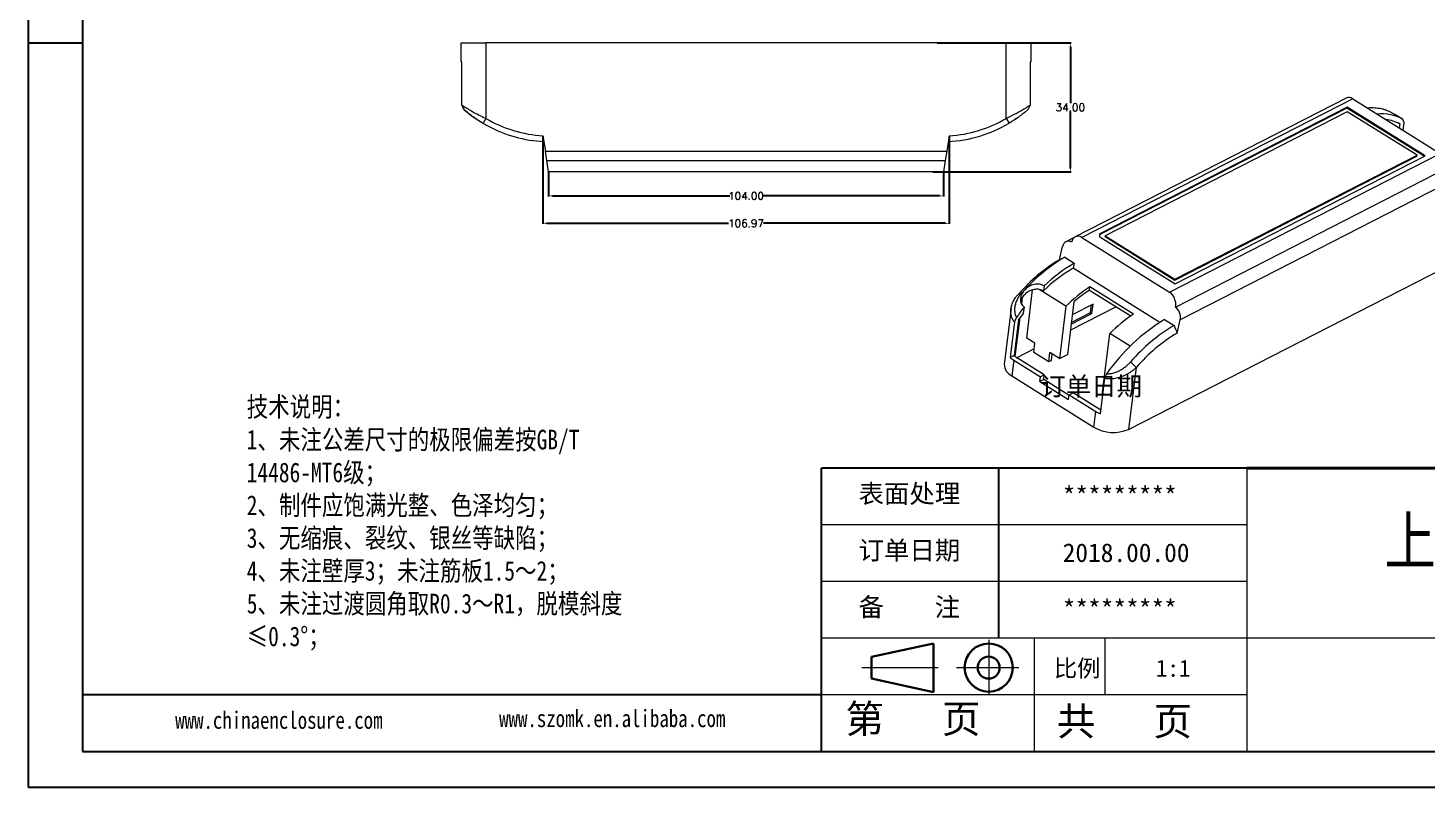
# Model space of a CAD drawing. Header units: inches. Extents: x 3440 to 5010, y 1126 to 1518.
# Drawn here: x 3848.1 to 4216.8, y 1125.7 to 1325.6 of the extents above; entities that cross this region are included whole.
import ezdxf

# ---------------------------------------------------------------- set-up
doc = ezdxf.new("R2010")
doc.units = ezdxf.units.IN
doc.header["$LTSCALE"] = 15
doc.linetypes.add('CENTER2', pattern=[28.575, 19.05, -3.175, 3.175, -3.175])
doc.layers.add('文字', color=81, linetype='Continuous')
for name, color, linetype, lineweight in [('粗实线', 7, 'Continuous', 30), ('细实线', 3, 'Continuous', 9), ('细点划线', 2, 'CENTER2', 9)]:
    doc.layers.add(name, color=color, linetype=linetype, lineweight=lineweight)
doc.styles.get("Standard").update_dxf_attribs({"font": 'txt', "bigfont": 'gbcbig.shx'})
doc.styles.add('宋体', font='', dxfattribs={"width": 0.8, "height": 3.5})
doc.styles.get('宋体').set_extended_font_data('SimSun')
doc.dimstyles.new('2.5', dxfattribs={"dimtxt": 2, "dimasz": 1, "dimexe": 0.18, "dimexo": 0.0625, "dimgap": 0.09, "dimtad": 0, "dimtih": 1, "dimtoh": 1, "dimzin": 0, "dimdsep": 46, "dimtxsty": 'Standard', "dimcen": 1, "dimadec": 0, "dimazin": 2, "dimtfac": 1, "dimtofl": 0, "dimtmove": 0, "dimatfit": 3, "dimfxl": 0, "dimtolj": 1, "dimtzin": 0, "dimarcsym": 0})

# ---------------------------------------------------------------- blocks, each defined once
blk = doc.blocks.new('*D407')
at = {"color": 0, "lineweight": -2, "transparency": 16777216}
for p, q in [((3985.18, 1287.63), (3985.18, 1281.21)), ((4089.18, 1287.63), (4089.18, 1281.21)), ((3986.18, 1281.39), (4032.93, 1281.39)), ((4088.18, 1281.39), (4041.44, 1281.39))]:
    blk.add_line(p, q, dxfattribs=at)
at = {"color": 0, "transparency": 16777216}
for points in [[(3986.18, 1281.56), (3986.18, 1281.23), (3985.18, 1281.39)], [(4088.18, 1281.56), (4088.18, 1281.23), (4089.18, 1281.39)]]:
    blk.add_solid(points, dxfattribs=at)
at = {"layer": 'Defpoints', "color": 0, "transparency": 16777216}
for p in [(3985.18, 1287.69), (4089.18, 1287.69), (4089.18, 1281.39)]:
    blk.add_point(p, dxfattribs=at)
at = {"color": 0, "transparency": 16777216, "insert": (4037.18, 1281.39), "char_height": 2, "attachment_point": 5}
blk.add_mtext('\\A1;104.00', dxfattribs=at)
blk = doc.blocks.new('*D408')
at = {"color": 0, "lineweight": -2, "transparency": 16777216}
for p, q in [((3983.7, 1297.15), (3983.7, 1273.98)), ((4090.67, 1297.15), (4090.67, 1273.98)), ((3984.7, 1274.16), (4032.59, 1274.16)), ((4089.67, 1274.16), (4041.77, 1274.16))]:
    blk.add_line(p, q, dxfattribs=at)
at = {"color": 0, "transparency": 16777216}
for points in [[(3984.7, 1274.33), (3984.7, 1273.99), (3983.7, 1274.16)], [(4089.67, 1274.33), (4089.67, 1273.99), (4090.67, 1274.16)]]:
    blk.add_solid(points, dxfattribs=at)
at = {"layer": 'Defpoints', "color": 0, "transparency": 16777216}
for p in [(3983.7, 1297.21), (4090.67, 1297.21), (4090.67, 1274.16)]:
    blk.add_point(p, dxfattribs=at)
at = {"color": 0, "transparency": 16777216, "insert": (4037.18, 1274.16), "char_height": 2, "attachment_point": 5}
blk.add_mtext('\\A1;106.97', dxfattribs=at)
blk = doc.blocks.new('*D409')
at = {"color": 0, "lineweight": -2, "transparency": 16777216}
for p, q in [((4087.55, 1321.69), (4122.78, 1321.69)), ((4122.6, 1320.69), (4122.6, 1305.78)), ((4122.6, 1288.69), (4122.6, 1303.6)), ((4086.42, 1287.69), (4122.78, 1287.69))]:
    blk.add_line(p, q, dxfattribs=at)
at = {"color": 0, "transparency": 16777216}
for points in [[(4122.43, 1320.69), (4122.76, 1320.69), (4122.6, 1321.69)], [(4122.43, 1288.69), (4122.76, 1288.69), (4122.6, 1287.69)]]:
    blk.add_solid(points, dxfattribs=at)
at = {"layer": 'Defpoints', "color": 0, "transparency": 16777216}
for p in [(4087.49, 1321.69), (4122.6, 1321.69), (4086.36, 1287.69)]:
    blk.add_point(p, dxfattribs=at)
at = {"color": 0, "transparency": 16777216, "insert": (4122.6, 1304.69), "char_height": 2, "attachment_point": 5}
blk.add_mtext('\\A1;34.00', dxfattribs=at)

msp = doc.modelspace()

# ---------------------------------------------------------------- linework, layer by layer
for p, q in [((3848.055, 1517.567), (3848.055, 1125.657)), ((3862.397, 1508.236), (3862.397, 1134.988)), ((3862.397, 1321.612), (3848.055, 1321.612)), ((3848.055, 1307.097), (3848.055, 1125.657)), ((4169.048, 1209.637), (4057.074, 1209.637)), ((4057.074, 1134.988), (4057.074, 1209.637)), ((4103.73, 1164.848), (4103.73, 1209.637)), ((4057.074, 1149.918), (3862.397, 1149.918)), ((3862.397, 1134.988), (4392.997, 1134.988)), ((3848.055, 1125.657), (4402.328, 1125.657)), ((3848.055, 1125.657), (4104.663, 1125.657))]:
    msp.add_line(p, q)
at = {"color": 7, "linetype": 'Continuous', "lineweight": 15}
for p, q in [((3962.183, 1316.693), (3962.183, 1321.693)), ((3962.183, 1321.693), (3968.683, 1321.693)), ((3968.683, 1321.693), (3968.683, 1301.806)), ((4105.683, 1321.693), (3968.683, 1321.693)), ((4105.683, 1301.806), (4105.683, 1321.693)), ((4105.683, 1321.693), (4112.183, 1321.693)), ((4112.183, 1321.693), (4112.183, 1316.693)), ((3962.358, 1316.693), (3962.183, 1316.693)), ((3962.358, 1305.303), (3962.358, 1316.693)), ((4112.183, 1316.693), (4112.007, 1316.693)), ((4112.007, 1316.693), (4112.007, 1305.304)), ((4195.411, 1307.218), (4123.894, 1270.583)), ((4196.981, 1306.96), (4125.666, 1270.429)), ((4196.981, 1306.96), (4220.047, 1292.582)), ((3968.683, 1301.806), (3967.919, 1300.515)), ((4105.683, 1301.806), (4106.446, 1300.515)), ((4112.007, 1305.304), (4111.429, 1304.083)), ((4195.5, 1304.769), (4130.356, 1271.399)), ((4195.469, 1304.523), (4130.366, 1271.173)), ((4195.552, 1303.568), (4131.78, 1270.901)), ((4195.469, 1304.523), (4195.5, 1304.769)), ((4215.809, 1291.843), (4195.469, 1304.523)), ((4216.043, 1291.963), (4195.5, 1304.769)), ((4213.933, 1292.11), (4195.552, 1303.568)), ((3969.183, 1299.803), (3969.183, 1299.803)), ((4106.412, 1300.498), (4106.477, 1300.535)), ((4209.313, 1299.273), (4209.434, 1300.258)), ((4210.492, 1300.737), (4210.219, 1301.536)), ((4210.241, 1298.695), (4210.492, 1300.737)), ((3983.696, 1297.208), (3984.323, 1293.193)), ((4090.669, 1297.208), (4090.042, 1293.193)), ((3984.323, 1293.193), (4090.042, 1293.193)), ((3984.714, 1290.693), (3984.323, 1293.193)), ((3984.714, 1290.693), (4089.651, 1290.693)), ((3985.183, 1287.693), (3984.714, 1290.693)), ((4089.651, 1290.693), (4089.183, 1287.693)), ((4090.042, 1293.193), (4089.651, 1290.693)), ((4148.732, 1256.051), (4220.047, 1292.582)), ((4150.131, 1259.196), (4213.903, 1291.864)), ((4150.161, 1259.443), (4213.933, 1292.11)), ((4150.214, 1258.242), (4216.043, 1291.963)), ((4213.903, 1291.864), (4213.933, 1292.11)), ((4089.183, 1287.693), (3985.183, 1287.693)), ((4150.27, 1252.074), (4222.228, 1288.934)), ((4224.045, 1285.894), (4151.552, 1248.76)), ((4123.646, 1270.426), (4121.402, 1269.277)), ((4125.666, 1270.429), (4148.732, 1256.051)), ((4130.391, 1270.599), (4130.356, 1271.399)), ((4130.391, 1270.599), (4150.214, 1258.242)), ((4131.75, 1270.654), (4131.78, 1270.901)), ((4131.75, 1270.654), (4150.131, 1259.196)), ((4131.78, 1270.901), (4150.161, 1259.443)), ((4119.72, 1264.562), (4120.557, 1268.081)), ((4121.117, 1265.216), (4123.64, 1263.644)), ((4137.946, 1219.855), (4231.889, 1267.978)), ((4123.64, 1263.644), (4123.324, 1262.316)), ((4146.178, 1248.069), (4123.324, 1262.316)), ((4115.676, 1257.659), (4115.512, 1256.326)), ((4150.131, 1259.196), (4150.161, 1259.443)), ((4108.961, 1255.512), (4109.649, 1255.631)), ((4110.588, 1256.659), (4110.587, 1256.659)), ((4111.109, 1243.927), (4112.669, 1256.61)), ((4121.456, 1252.331), (4114.393, 1256.734)), ((4127.61, 1256.587), (4127.712, 1257.416)), ((4127.61, 1256.587), (4138.559, 1249.761)), ((4139.245, 1250.226), (4127.712, 1257.416)), ((4106.979, 1251.629), (4105.185, 1237.05)), ((4110.306, 1250.57), (4110.493, 1252.09)), ((4121.456, 1252.331), (4119.759, 1238.535)), ((4123.521, 1253.448), (4121.816, 1239.589)), ((4134.703, 1252.165), (4122.6, 1245.966)), ((4122.803, 1247.608), (4128.291, 1250.42)), ((4122.856, 1248.045), (4127.931, 1250.645)), ((4128.595, 1252.884), (4123.106, 1250.073)), ((4127.931, 1250.645), (4128.181, 1252.672)), ((4127.931, 1250.645), (4128.291, 1250.42)), ((4128.291, 1250.42), (4128.595, 1252.884)), ((4107.875, 1248.172), (4106.723, 1238.816)), ((4108.949, 1248.784), (4107.79, 1239.362)), ((4147.427, 1248.816), (4149.95, 1247.243)), ((4150.715, 1245.241), (4151.552, 1248.76)), ((4113.271, 1242.579), (4111.109, 1243.927)), ((4130.988, 1228.882), (4132.989, 1245.142)), ((4138.377, 1241.783), (4132.989, 1245.142)), ((4107.79, 1239.362), (4106.723, 1238.816)), ((4113.088, 1241.093), (4108.504, 1238.745)), ((4112.968, 1240.115), (4113.271, 1242.579)), ((4116.933, 1237.644), (4112.968, 1240.115)), ((4116.933, 1237.644), (4117.236, 1240.108)), ((4119.759, 1238.535), (4117.236, 1240.108)), ((4117.618, 1237.995), (4117.833, 1239.736)), ((4119.759, 1238.535), (4121.816, 1239.589)), ((4107.684, 1238.08), (4107.179, 1233.973)), ((4107.684, 1238.08), (4114.712, 1233.699)), ((4115.741, 1234.226), (4108.713, 1238.607)), ((4117.618, 1237.995), (4116.933, 1237.644)), ((4139.956, 1236.19), (4137.946, 1219.855)), ((4139.956, 1236.19), (4138.482, 1237.657)), ((4107.179, 1233.973), (4128.803, 1220.493)), ((4114.561, 1232.467), (4114.712, 1233.699)), ((4115.589, 1232.994), (4114.561, 1232.467)), ((4114.561, 1232.467), (4122.129, 1227.749)), ((4115.741, 1234.226), (4114.712, 1233.699)), ((4115.589, 1232.994), (4115.741, 1234.226)), ((4122.263, 1228.834), (4115.589, 1232.994)), ((4130.51, 1223.988), (4131.661, 1233.343)), ((4122.129, 1227.749), (4122.281, 1228.981)), ((4122.281, 1228.981), (4123.309, 1229.508)), ((4122.281, 1228.981), (4129.309, 1224.6)), ((4130.337, 1225.127), (4123.309, 1229.508)), ((4131.104, 1228.81), (4130.988, 1228.882)), ((4128.803, 1220.493), (4129.309, 1224.6))]:
    msp.add_line(p, q, dxfattribs=at)
at = {"color": 8, "linetype": 'Continuous', "lineweight": 15}
for p, q in [((4109.796, 1252.836), (4110.02, 1254.656)), ((4108.1, 1239.057), (4109.367, 1249.349))]:
    msp.add_line(p, q, dxfattribs=at)
at = {"color": 7, "linetype": 'Continuous', "lineweight": 15, "flags": 128}
for points in [[(3962.936, 1304.084), (3964.731, 1302.643), (3966.328, 1301.514)], [(3966.441, 1301.439), (3966.617, 1301.323), (3967.919, 1300.515)]]:
    msp.add_lwpolyline(points, dxfattribs=at)
at = {"color": 7, "linetype": 'Continuous', "lineweight": 15}
for centre, radius, start, end in [((3985.726, 1330.647), 33.5, 239.41874, 266.52546), ((4088.639, 1330.647), 33.5, 273.47454, 300.58122), ((4202.033, 1291.506), 13.046, 78.47687, 94.8938), ((4204.621, 1291.508), 11.485, 60.82984, 95.88654), ((3985.726, 1330.647), 35, 239.41874, 241.79224), ((3985.726, 1330.647), 35, 241.79269, 267.06279), ((4088.639, 1330.647), 35, 272.93721, 300.58125), ((4204.414, 1291.636), 9.977, 59.79314, 82.64521), ((4144.361, 1225.858), 45.709, 120.56519, 137.63605), ((4142.998, 1225.967), 45.072, 121.09557, 139.04185), ((4144.556, 1226.529), 41.61, 120.68008, 134.26734), ((4145.123, 1226.763), 42.681, 120.22064, 133.62497), ((4153.46, 1216.602), 58.674, 136.9443, 138.30347), ((4152.227, 1220.863), 44.013, 123.84823, 134.35772), ((4150.215, 1222.899), 40.569, 123.86234, 131.1467), ((4159.86, 1211.743), 63.757, 140.74191, 143.8247), ((4158.526, 1212.525), 61.421, 141.72711, 143.81926), ((4163.76, 1213.673), 44.013, 123.84823, 134.35772), ((4173.941, 1205.204), 51.039, 121.29775, 144.90527), ((4173.848, 1207), 46.804, 120.70361, 139.07947), ((4173.993, 1206.646), 45.072, 121.09557, 139.04185), ((4110.954, 1242.291), 4.312, 222.78113, 238.67888), ((4108.602, 1237.08), 3.417, 180.50046, 245.39267), ((4110.801, 1243.146), 5.948, 226.72525, 238.40271), ((4133.632, 1231.598), 8.226, 238.29138, 247.69566), ((4133.403, 1230.053), 5.802, 238.1046, 241.44455), ((4133.999, 1229.122), 10.073, 238.95061, 293.07182)]:
    msp.add_arc(centre, radius, start, end, dxfattribs=at)
for centre, major_axis, ratio, start_param, end_param in [((4196.999, 1304.661), (-1.679, 2.504), 0.5445099, 5.4029818, 6.2191864), ((4122.359, 1266.958), (-0.753, 2.402), 0.7151039, 5.5888661, 7.1596625), ((4125.042, 1267.8), (-0.904, 2.883), 0.7151039, 5.5888661, 7.1596625), ((4148.108, 1253.422), (-0.904, 2.883), 0.7151039, 4.0180698, 5.5888661), ((4149.75, 1249.883), (-0.753, 2.402), 0.7151039, 4.0180698, 5.5888661)]:
    msp.add_ellipse(centre, major_axis=major_axis, ratio=ratio, start_param=start_param, end_param=end_param, dxfattribs=at)
for points, knots in [([(3962.358, 1305.303), (3962.375, 1305.292), (3962.409, 1305.269), (3962.468, 1305.23), (3962.534, 1305.186), (3962.607, 1305.138), (3962.687, 1305.086), (3962.855, 1304.977), (3963.156, 1304.784), (3963.658, 1304.471), (3964.307, 1304.079), (3965.184, 1303.568), (3966.093, 1303.076), (3966.904, 1302.659), (3967.45, 1302.389), (3967.927, 1302.159), (3968.33, 1301.968), (3968.574, 1301.856), (3968.683, 1301.806)], [0, 0, 0, 0, 0.0226936, 0.0456158, 0.068775, 0.0921792, 0.1158363, 0.1397537, 0.2295304, 0.3268096, 0.4318265, 0.5541837, 0.7159032, 0.7913695, 0.8575129, 0.9143325, 0.9618278, 1, 1, 1, 1]), ([(3962.358, 1305.303), (3962.433, 1305.143), (3962.509, 1304.984), (3962.584, 1304.825), (3962.643, 1304.701), (3962.701, 1304.578), (3962.76, 1304.454), (3962.819, 1304.33), (3962.878, 1304.207), (3962.937, 1304.083)], [0.0000016926, 0.0000016926, 0.0000016926, 0.0000016926, 0.0005303302, 0.0005303302, 0.0005303302, 0.0009409761, 0.0009409761, 0.0009409761, 0.0013516225, 0.0013516225, 0.0013516225, 0.0013516225]), ([(3962.937, 1304.082), (3962.861, 1304.242), (3962.786, 1304.402), (3962.71, 1304.561), (3962.651, 1304.685), (3962.592, 1304.809), (3962.534, 1304.932), (3962.475, 1305.056), (3962.417, 1305.18), (3962.359, 1305.304)], [0, 0, 0, 0, 0.0005303302, 0.0005303302, 0.0005303302, 0.0009408307, 0.0009408307, 0.0009408307, 0.0013513318, 0.0013513318, 0.0013513318, 0.0013513318]), ([(3967.919, 1300.515), (3967.838, 1300.563), (3967.675, 1300.66), (3967.433, 1300.807), (3967.193, 1300.956), (3966.955, 1301.106), (3966.719, 1301.257), (3966.486, 1301.409), (3966.254, 1301.563), (3965.8, 1301.869), (3965.151, 1302.327), (3964.363, 1302.917), (3963.682, 1303.458), (3963.269, 1303.801), (3963.042, 1303.992), (3962.971, 1304.053), (3962.936, 1304.083)], [0, 0, 0, 0, 0.0382307, 0.0763649, 0.1144566, 0.1525598, 0.1907287, 0.229017, 0.2674779, 0.3061641, 0.4590767, 0.6095855, 0.7635409, 0.910787, 0.9560515, 1, 1, 1, 1]), ([(4105.683, 1301.806), (4105.757, 1301.84), (4105.914, 1301.912), (4106.162, 1302.028), (4106.435, 1302.157), (4106.732, 1302.3), (4107.051, 1302.456), (4107.392, 1302.626), (4108.017, 1302.944), (4108.77, 1303.342), (4109.674, 1303.854), (4110.426, 1304.298), (4110.984, 1304.645), (4111.334, 1304.866), (4111.555, 1305.007), (4111.74, 1305.127), (4111.894, 1305.228), (4111.97, 1305.279), (4112.007, 1305.304)], [0, 0, 0, 0, 0.0260662, 0.0552035, 0.0874125, 0.1226937, 0.1610475, 0.2024741, 0.2469736, 0.3927897, 0.4927215, 0.6271793, 0.7432266, 0.7976697, 0.8505025, 0.901788, 0.9515954, 1, 1, 1, 1]), ([(4111.429, 1304.083), (4111.409, 1304.066), (4111.368, 1304.031), (4111.299, 1303.972), (4111.224, 1303.909), (4111.142, 1303.84), (4111.053, 1303.765), (4110.958, 1303.686), (4110.856, 1303.602), (4110.747, 1303.513), (4110.506, 1303.317), (4110.092, 1302.989), (4109.548, 1302.576), (4109.059, 1302.219), (4108.653, 1301.932), (4108.235, 1301.645), (4107.806, 1301.359), (4107.364, 1301.075), (4106.91, 1300.792), (4106.601, 1300.608), (4106.446, 1300.515)], [0, 0, 0, 0, 0.0262913, 0.0527221, 0.0793456, 0.1062142, 0.1333786, 0.160888, 0.1887896, 0.2171289, 0.2459493, 0.3686298, 0.4958371, 0.5687599, 0.6407812, 0.7122571, 0.7835519, 0.8550325, 0.9270633, 1, 1, 1, 1]), ([(4108.089, 1301.551), (4108.168, 1301.603), (4108.363, 1301.732), (4108.541, 1301.856), (4108.666, 1301.942), (4108.678, 1301.951), (4108.683, 1301.954)], [0, 0, 0, 0, 0.1988909, 0.4904209, 0.7934381, 1, 1, 1, 1]), ([(4210.219, 1301.536), (4210.164, 1301.57), (4210.053, 1301.638), (4209.886, 1301.741), (4209.717, 1301.844), (4209.545, 1301.948), (4209.372, 1302.052), (4209.197, 1302.157), (4209.02, 1302.262), (4208.841, 1302.368), (4208.465, 1302.588), (4207.889, 1302.915), (4207.252, 1303.254), (4206.737, 1303.509), (4206.34, 1303.695), (4205.962, 1303.858), (4205.603, 1304.001), (4205.262, 1304.121), (4204.938, 1304.22), (4204.739, 1304.266), (4204.64, 1304.289)], [0, 0, 0, 0, 0.0262913, 0.0527221, 0.0793456, 0.1062142, 0.1333786, 0.160888, 0.1887896, 0.2171289, 0.2459493, 0.3686298, 0.4958371, 0.5687599, 0.6407812, 0.7122571, 0.7835519, 0.8550325, 0.9270633, 1, 1, 1, 1]), ([(4115.676, 1257.659), (4115.5, 1257.768), (4115.309, 1257.859), (4114.899, 1258.003), (4114.677, 1258.056), (4114.224, 1258.12), (4113.991, 1258.132), (4113.514, 1258.114), (4113.276, 1258.085), (4112.806, 1257.988), (4112.57, 1257.92), (4112.119, 1257.749), (4111.902, 1257.647), (4111.485, 1257.411), (4111.285, 1257.276), (4110.917, 1256.985), (4110.746, 1256.828), (4110.588, 1256.659)], [0, 0, 0, 0, 0.125, 0.125, 0.25, 0.25, 0.375, 0.375, 0.5, 0.5, 0.625, 0.625, 0.75, 0.75, 0.875, 0.875, 1, 1, 1, 1]), ([(4107.875, 1248.172), (4107.838, 1248.217), (4107.765, 1248.309), (4107.663, 1248.454), (4107.566, 1248.604), (4107.475, 1248.76), (4107.391, 1248.921), (4107.242, 1249.241), (4107.065, 1249.756), (4106.936, 1250.505), (4106.927, 1251.362), (4107.088, 1252.397), (4107.423, 1253.33), (4107.827, 1254.079), (4108.137, 1254.551), (4108.435, 1254.939), (4108.706, 1255.253), (4108.882, 1255.432), (4108.961, 1255.512)], [0, 0, 0, 0, 0.0226936, 0.0456158, 0.068775, 0.0921792, 0.1158363, 0.1397537, 0.2295304, 0.3268096, 0.4318265, 0.5541837, 0.7159032, 0.7913695, 0.8575129, 0.9143325, 0.9618278, 1, 1, 1, 1]), ([(4109.649, 1255.631), (4109.589, 1255.562), (4109.469, 1255.424), (4109.301, 1255.211), (4109.14, 1254.992), (4108.989, 1254.769), (4108.846, 1254.54), (4108.713, 1254.307), (4108.589, 1254.068), (4108.36, 1253.586), (4108.092, 1252.843), (4107.903, 1251.825), (4107.898, 1250.82), (4108.07, 1250.088), (4108.26, 1249.623), (4108.35, 1249.458), (4108.394, 1249.377)], [0, 0, 0, 0, 0.0382307, 0.0763649, 0.1144566, 0.1525598, 0.1907287, 0.229017, 0.2674779, 0.3061641, 0.4590767, 0.6095855, 0.7635409, 0.910787, 0.9560515, 1, 1, 1, 1]), ([(4110.587, 1256.659), (4110.424, 1256.484), (4110.277, 1256.299), (4110.02, 1255.917), (4109.908, 1255.718), (4109.719, 1255.304), (4109.643, 1255.093), (4109.534, 1254.67), (4109.499, 1254.457), (4109.473, 1254.028), (4109.483, 1253.815), (4109.55, 1253.404), (4109.608, 1253.202), (4109.776, 1252.826), (4109.884, 1252.653), (4110.151, 1252.342), (4110.311, 1252.203), (4110.493, 1252.09)], [0, 0, 0, 0, 0.125, 0.125, 0.25, 0.25, 0.375, 0.375, 0.5, 0.5, 0.625, 0.625, 0.75, 0.75, 0.875, 0.875, 1, 1, 1, 1]), ([(4110.414, 1255.251), (4110.398, 1255.234), (4110.066, 1254.864), (4109.723, 1254.375), (4109.563, 1253.869), (4109.538, 1253.789)], [0, 0, 0, 0, 0.04033154, 0.84712195, 1, 1, 1, 1]), ([(4114.393, 1256.734), (4114.219, 1256.763), (4114.041, 1256.779), (4113.679, 1256.787), (4113.493, 1256.778), (4113.125, 1256.735), (4112.942, 1256.702), (4112.58, 1256.613), (4112.398, 1256.556), (4112.048, 1256.422), (4111.879, 1256.345), (4111.549, 1256.171), (4111.389, 1256.074), (4110.931, 1255.759), (4110.657, 1255.519), (4110.414, 1255.251)], [0, 0, 0, 0, 0.125, 0.125, 0.25, 0.25, 0.375, 0.375, 0.5, 0.5, 0.625, 0.625, 0.75, 0.75, 1, 1, 1, 1]), ([(4115.512, 1256.326), (4115.35, 1256.427), (4115.175, 1256.511), (4114.801, 1256.648), (4114.6, 1256.7), (4114.393, 1256.734)], [0, 0, 0, 0, 0.5, 0.5, 1, 1, 1, 1]), ([(4108.395, 1249.377), (4108.327, 1249.22), (4108.259, 1249.062), (4108.191, 1248.904), (4108.138, 1248.782), (4108.085, 1248.66), (4108.033, 1248.538), (4107.98, 1248.415), (4107.927, 1248.293), (4107.875, 1248.171)], [0, 0, 0, 0, 0.0005303302, 0.0005303302, 0.0005303302, 0.0009408307, 0.0009408307, 0.0009408307, 0.0013513318, 0.0013513318, 0.0013513318, 0.0013513318]), ([(4139.956, 1236.19), (4139.9, 1236.136), (4139.78, 1236.018), (4139.575, 1235.83), (4139.33, 1235.618), (4139.042, 1235.385), (4138.707, 1235.135), (4138.322, 1234.871), (4137.616, 1234.431), (4136.659, 1233.948), (4135.368, 1233.474), (4134.113, 1233.198), (4133.095, 1233.146), (4132.426, 1233.198), (4132.033, 1233.254), (4131.784, 1233.313), (4131.661, 1233.343)], [0, 0, 0, 0, 0.0262768, 0.0573892, 0.0933382, 0.1341241, 0.1797471, 0.2302072, 0.2855042, 0.4476479, 0.57032, 0.7244118, 0.8620621, 0.9090611, 0.95502, 1, 1, 1, 1]), ([(4132.181, 1234.548), (4132.229, 1234.543), (4132.324, 1234.535), (4132.471, 1234.529), (4132.621, 1234.528), (4133.059, 1234.54), (4133.813, 1234.653), (4134.852, 1235.011), (4135.864, 1235.518), (4136.629, 1236.014), (4137.176, 1236.428), (4137.528, 1236.718), (4137.863, 1237.019), (4138.183, 1237.332), (4138.382, 1237.548), (4138.482, 1237.657)], [0, 0, 0, 0, 0.02137464, 0.04305062, 0.06505709, 0.08742189, 0.23474581, 0.38843666, 0.53907551, 0.6925091, 0.75460257, 0.81617824, 0.87745491, 0.93865455, 1, 1, 1, 1]), ([(4131.661, 1233.342), (4131.729, 1233.5), (4131.797, 1233.658), (4131.865, 1233.815), (4131.917, 1233.938), (4131.97, 1234.06), (4132.023, 1234.182), (4132.076, 1234.304), (4132.129, 1234.426), (4132.181, 1234.548)], [0, 0, 0, 0, 0.0005303302, 0.0005303302, 0.0005303302, 0.0009409761, 0.0009409761, 0.0009409761, 0.0013516225, 0.0013516225, 0.0013516225, 0.0013516225])]:
    msp.add_open_spline(points, degree=3, knots=knots, dxfattribs=at)
for points in [[(4119.72, 1264.562), (4120.186, 1264.781), (4120.651, 1264.999), (4121.117, 1265.216)], [(4149.95, 1247.243), (4150.205, 1246.576), (4150.46, 1245.908), (4150.715, 1245.241)]]:
    msp.add_open_spline(points, degree=3, dxfattribs=at)
at = {"layer": '粗实线', "color": 7, "lineweight": 40}
msp.add_line((4392.997, 1209.637), (4169.048, 1209.637), dxfattribs=at)
at = {"layer": '粗实线', "color": 7}
for p, q in [((4086.581, 1163.451), (4070.268, 1159.993)), ((4086.581, 1163.451), (4086.581, 1150.666)), ((4070.268, 1159.993), (4070.268, 1154.224)), ((4070.268, 1154.224), (4086.581, 1150.666))]:
    msp.add_line(p, q, dxfattribs=at)
for radius in [6.342, 2.885]:
    msp.add_circle((4101.099, 1157.109), radius, dxfattribs=at)
at = {"layer": '细实线', "color": 7}
for p, q in [((4169.048, 1209.637), (4169.048, 1134.988)), ((4169.048, 1194.708), (4057.074, 1194.708)), ((4169.048, 1179.778), (4057.074, 1179.778)), ((4392.997, 1164.848), (4057.074, 1164.848)), ((4113.061, 1164.848), (4113.061, 1134.988)), ((4131.723, 1164.848), (4131.723, 1149.918)), ((4169.048, 1149.918), (4057.074, 1149.918))]:
    msp.add_line(p, q, dxfattribs=at)
at = {"layer": '细点划线', "color": 7}
for p, q in [((4101.099, 1164.409), (4101.099, 1149.918)), ((4067.667, 1157.109), (4087.83, 1157.109)), ((4092.617, 1157.109), (4109.009, 1157.109))]:
    msp.add_line(p, q, dxfattribs=at)

# ---------------------------------------------------------------- texts
at = {"char_height": 4.90996, "width": 2790.57533, "attachment_point": 1}
for s, insert in [('{\\fSimHei|b0|i0|c134|p49;订单日期}', (4114.712, 1233.699)), ('{\\fSimHei|b0|i0|c134|p49;表面处理}', (4066.811, 1205.4)), ('{\\fSimHei|b0|i0|c134|p49;*********}', (4120.588, 1204.769)), ('{\\fSimHei|b0|i0|c134|p49;订单日期}', (4066.811, 1190.47)), ('{\\fSimHei|b0|i0|c134|p49;2018.00.00}', (4120.588, 1189.839)), ('{\\fSimHei|b0|i0|c134|p49;备    注}', (4066.811, 1175.541)), ('{\\fSimHei|b0|i0|c134|p49;*********}', (4120.588, 1174.909))]:
    msp.add_mtext(s, dxfattribs=dict(at, insert=insert))
at = {"layer": '文字', "color": 0, "attachment_point": 1, "style": '宋体'}
for s, insert, char_height, width in [('{\\H1.111x;技术说明：\\P1、未注公差尺寸的极限偏差按GB/T 14486-MT6级；\\P2、制件应饱满光整、色泽均匀；\\P3、无缩痕、裂纹、银丝等缺陷；\\P4、未注壁厚3；未注筋板1.5～2；\\P5、未注过渡圆角取R0.3～R1，脱模斜度≤0.3%%D；}', (3905.669, 1228.413), 4.6656, 105.08986), ('上  壳', (4205.29, 1196.749), 12.4416, 159.06138), ('www.chinaenclosure.com', (3886.823, 1145.549), 4.56192, 80.14856), ('www.szomk.en.alibaba.com', (3972.15, 1146), 4.56192, 80.14856)]:
    msp.add_mtext(s, dxfattribs=dict(at, insert=insert, char_height=char_height, width=width))
at = {"layer": '细实线', "color": 7, "attachment_point": 1}
for s, insert, char_height, width in [('{\\fSimSun|b0|i0|c134|p54;比例}', (4118.286, 1159.193), 4.47898, 19.66131), ('{\\fSimSun|b0|i0|c134|p54;1:1}', (4145.114, 1159.193), 4.47898, 19.66131), ('{\\fSimSun|b0|i0|c134|p54;第   页}', (4063.355, 1147.352), 7.46496, 55.9872), ('{\\fSimSun|b0|i0|c134|p54; 共   页}', (4113.974, 1146.717), 7.46496, 55.9872)]:
    msp.add_mtext(s, dxfattribs=dict(at, insert=insert, char_height=char_height, width=width))

# ---------------------------------------------------------------- dimensions: what is measured, and where the dimension line sits
dim = msp.add_linear_dim(base=(4122.597, 1321.693), p1=(4086.355, 1287.693), p2=(4087.487, 1321.693), angle=90, dimstyle='2.5')
dim.commit()
dim.dimension.update_dxf_attribs({"geometry": '*D409', "text_midpoint": (4122.597, 1304.693)})
for base, p1, p2, picture, middle in [((4090.669, 1274.16), (3983.696, 1297.208), (4090.669, 1297.208), '*D408', (4037.183, 1274.16)), ((4089.183, 1281.394), (3985.183, 1287.693), (4089.183, 1287.693), '*D407', (4037.183, 1281.394))]:
    dim = msp.add_linear_dim(base=base, p1=p1, p2=p2, dimstyle='2.5')
    dim.commit()
    dim.dimension.update_dxf_attribs({"geometry": picture, "text_midpoint": middle})

doc.saveas('drawing.dxf')
